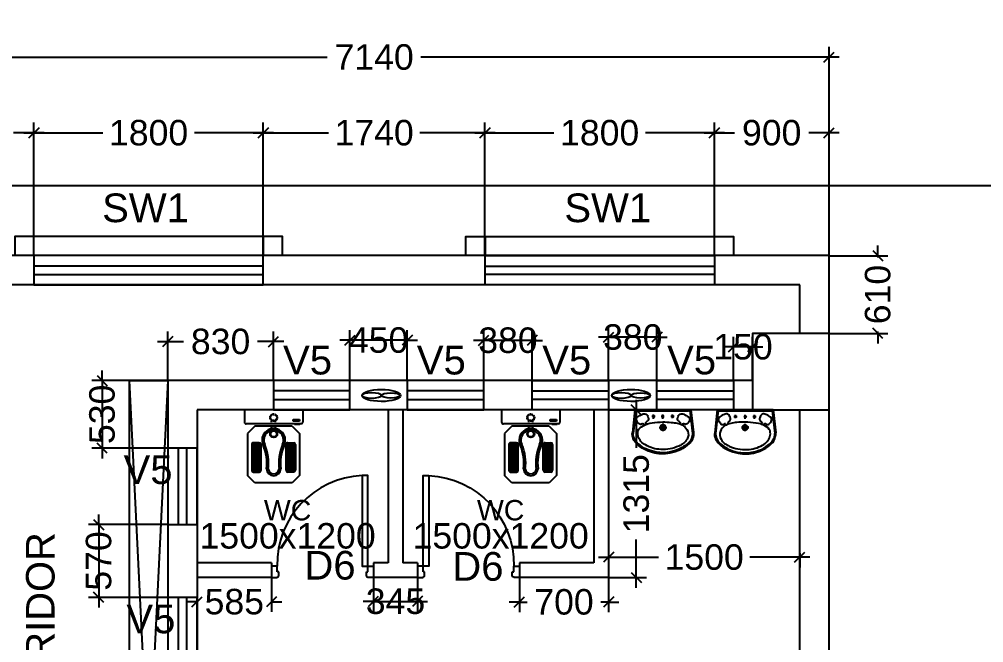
# Model space of a CAD drawing. Extents: x 7620542 to 7843793, y -6476226 to -6093835.
# Drawn here: x 7642184 to 7649753, y -6421470 to -6416580 of the extents above; entities that cross this region are included whole.
import ezdxf
from ezdxf.enums import TextEntityAlignment as Align

# ---------------------------------------------------------------- set-up
doc = ezdxf.new("R2010")
doc.units = 0
doc.header["$LTSCALE"] = 600
doc.header["$MEASUREMENT"] = 0
doc.header["$PDMODE"] = 35
doc.linetypes.add('HIDDEN', pattern=[0.375, 0.25, -0.125])
doc.layers.get('0').update_dxf_attribs({"linetype": 'CONTINUOUS'})
doc.layers.get('Defpoints').update_dxf_attribs({"linetype": 'CONTINUOUS'})
for name, color, linetype in [('DIM-TEXT', 8, 'CONTINUOUS'), ('DOOR', 32, 'CONTINUOUS'), ('Duct', 8, 'CONTINUOUS'), ('Ele Proje.', 7, 'CONTINUOUS'), ('Exaust', 8, 'CONTINUOUS'), ('Fixed Glass', 171, 'CONTINUOUS'), ('joinery', 7, 'CONTINUOUS'), ('LA-column', 3, 'CONTINUOUS'), ('Room Dim', 1, 'CONTINUOUS'), ('T Wall', 8, 'CONTINUOUS'), ('TEXT', 6, 'CONTINUOUS'), ('Toi-Euip', 8, 'CONTINUOUS'), ('toi-fix', 46, 'CONTINUOUS'), ('Walls', 7, 'CONTINUOUS'), ('WIN', 151, 'CONTINUOUS'), ('Working Dim', 5, 'CONTINUOUS')]:
    doc.layers.add(name, color=color, linetype=linetype)
doc.styles.add('ari', font='arial.ttf')
doc.styles.add('ARIAL', font='arial.ttf')
doc.styles.add('RT', font='romant.shx')
doc.dimstyles.new('int. dim', dxfattribs={"dimtxt": 450, "dimasz": 80, "dimexe": 80, "dimexo": 0, "dimgap": 70, "dimtad": 0, "dimdec": 0, "dimzin": 12, "dimdsep": 46, "dimtxsty": 'ari', "dimblk": 'OBLIQUE', "dimcen": 2, "dimdle": 80, "dimclrd": 256, "dimclre": 256, "dimclrt": 6, "dimadec": 0, "dimazin": 0, "dimtfac": 1, "dimtdec": 0, "dimtix": 1, "dimtmove": 2, "dimatfit": 3, "dimfxl": 1, "dimtolj": 1, "dimtzin": 0, "dimlwd": -1, "dimlwe": -1, "dimarcsym": 0})
doc.dimstyles.new('TEXT', dxfattribs={"dimscale": 0, "dimtxt": 600, "dimasz": 300, "dimexe": 300, "dimexo": 30, "dimgap": 50, "dimtad": 0, "dimdec": 0, "dimzin": 0, "dimdsep": 46, "dimtxsty": 'RT', "dimblk": 'OBLIQUE', "dimcen": 0.09, "dimdle": 300, "dimclrd": 256, "dimclre": 256, "dimclrt": 170, "dimadec": 0, "dimazin": 0, "dimtfac": 1, "dimtdec": 0, "dimtofl": 0, "dimtmove": 2, "dimatfit": 3, "dimfxl": 1, "dimfrac": 2, "dimtolj": 1, "dimtzin": 0, "dimlwd": -1, "dimlwe": -1, "dimarcsym": 0})

# ---------------------------------------------------------------- blocks, each defined once
blk = doc.blocks.new('A$C4D064DB7')
at = {"layer": 'Toi-Euip', "color": 8}
for p, q in [((-219.3, -1), (-239.3, 178)), ((-212.3, 5.4), (-232.3, 184.5)), ((0.9, 167), (0.9, 107.5)), ((212.2, 4.9), (232.3, 184.5)), ((219.2, -1), (239.3, 178)), ((-28.5, 137.9), (30, 137.9)), ((-204.6, 8.3), (200.4, 8.3)), ((-61.3, 51.7), (-86.8, 51.7)), ((-73.1, 68.7), (-73.1, 37.2)), ((11.1, 51.7), (-14.3, 51.7)), ((-0.6, 68.7), (-0.6, 37.2)), ((87.9, 51.7), (62.5, 51.7)), ((76.2, 63.6), (76.2, 37.2)), ((-219.3, -1), (219.2, -1))]:
    blk.add_line(p, q, dxfattribs=at)
for centre, radius in [((0.9, 137.9), 20.9), ((0.9, 137.9), 15), ((0.9, 137.9), 10.5), ((-73.1, 51.7), 6.23), ((-0.6, 51.7), 6.23), ((76.2, 51.7), 6.23)]:
    blk.add_circle(centre, radius, dxfattribs=at)
for centre, radius, start, end in [((-15, 63.3), 278.1, 103.68007, 133.11994), ((-52.1, 129.5), 194.1, 106.98939, 130.68541), ((-12.7, 69.4), 239.9, 90.51874, 121.0564), ((0.4, 42.8), 293.4, 66.19508, 111.84971), ((-3.7, 79.1), 265.8, 77.13905, 106.85156), ((4.5, 21.6), 288.4, 65.41071, 93.84539), ((11, 56.9), 284.8, 46.38455, 81.02297), ((17.4, 64.4), 266.9, 46.21733, 67.66735), ((-135.9, 190.3), 102.7, 132.34, 168.55208), ((-156.9, 191.3), 75.7, 146.79114, 185.14021), ((-115.7, 175.3), 119.3, 121.84149, 151.21457), ((-79.5, 166.9), 122.1, 117.7975, 160.69461), ((74.5, 158), 135.4, 31.86033, 68.31323), ((131.4, 192.6), 68.8, 336.77794, 32.40806), ((140.9, 188.9), 91.5, 357.2238, 48.08952), ((143.8, 190.8), 96.4, 352.39424, 48.61688), ((-159.3, 187.8), 80.7, 163.23918, 186.99591), ((-105.8, 184.4), 91.8, 165.58544, 192.65463), ((-124.3, 195.5), 77.6, 203.69295, 246.38132), ((98.1, 210.4), 106.4, 278.02022, 335.02213), ((-188.7, 72.6), 20.1, 152.49081, 243.19095), ((-154.2, 64.6), 55.1, 124.96691, 161.64959), ((-174.7, 96.4), 17.3, 50.46419, 129.5358), ((-157.9, 115.7), 8.33, 226.04031, 306.10739), ((-73.6, 263.8), 161.7, 239.59023, 265.97193), ((-156.5, 116.7), 8.45, 294.51045, 30.32874), ((-126.4, 102.5), 8.28, 83.15264, 217.30389), ((-110.1, 109.7), 26, 208.27151, 253.61398), ((-144.2, 69.4), 30.9, 343.96544, 29.92088), ((33.5, 869.5), 776.1, 261.22276, 267.52001), ((-3.1, 803.8), 709.6, 270.24313, 275.54823), ((44.3, 384), 287.3, 274.2321, 283.82674), ((146.2, 69.4), 30.9, 150.07912, 196.03456), ((112.1, 109.7), 26, 286.38602, 331.72849), ((129.6, 102.2), 7.16, 318.29837, 78.68026), ((157.9, 115.9), 7.49, 165.15228, 247.93068), ((159.9, 115.7), 8.33, 233.89261, 313.95969), ((176.7, 96.4), 17.3, 50.4642, 129.53581), ((156.2, 64.6), 55.1, 18.35041, 55.03309), ((190.7, 72.6), 20.1, 296.80905, 27.50919), ((-200, -15.1), 23.9, 101.14513, 143.7785), ((-120.2, 149.2), 122.2, 230.59825, 250.41359), ((-145.6, 63.1), 33, 241.91921, 291.35614), ((-161, 71.5), 47.7, 305.0585, 347.19296), ((163, 71.5), 47.7, 192.80704, 234.9415), ((147.6, 63.1), 33, 248.64386, 298.08079), ((122.2, 149.2), 122.2, 289.58641, 309.40175), ((199.8, -16.6), 24.9, 38.74871, 88.57964)]:
    blk.add_arc(centre, radius, start, end, dxfattribs=at)
blk = doc.blocks.new('A$C153C7E87')
at = {"layer": 'Exaust', "color": 10, "extrusion": (0, 0, -1)}
for centre, major_axis, ratio in [((0, 0), (150.2, 0.1), 0.312125), ((-75.1, 0), (75.1, 0), 0.271389)]:
    blk.add_ellipse(centre, major_axis=major_axis, ratio=ratio, start_param=3.141593, end_param=9.424778, dxfattribs=at)
at = {"layer": 'Exaust', "color": 10}
blk.add_ellipse((75.1, 0), major_axis=(75.1, 0), ratio=0.271389, dxfattribs=at)
blk = doc.blocks.new('Z$W@#1841')
at = {"layer": 'DOOR'}
for p, q in [((-267.6, -167.4), (-317.3, -167.4)), ((-317.3, -167.4), (-317.3, -267.4)), ((-267.6, -217.9), (-267.6, -167.4)), ((533, -217.9), (533, -167.4)), ((533, -167.4), (582.7, -167.4)), ((582.7, -167.4), (582.7, -267.4)), ((-254.1, -217.9), (-267.6, -217.9)), ((-254.1, -253.9), (-256.3, -253.9)), ((-254.1, -253.9), (-254.1, -217.9)), ((519.5, -253.9), (519.5, -217.9)), ((519.5, -217.9), (533, -217.9)), ((519.5, -253.9), (521.7, -253.9)), ((-317.3, -267.4), (-267.6, -267.4)), ((-267.6, -267.4), (-267.6, -265.2)), ((533, -267.4), (533, -265.2)), ((582.7, -267.4), (533, -267.4))]:
    blk.add_line(p, q, dxfattribs=at)
blk.add_lwpolyline([(482.5, 633.2), (482.5, -167.4), (533, -167.4), (533, 633.2)], close=True, dxfattribs=at)
at = {"layer": 'DOOR', "color": 145}
blk.add_arc((518.4, -152.1), 786.1, 92.61772, 181.11293, dxfattribs=at)
at = {"layer": 'DOOR'}
for centre, start, end in [((-267.6, -253.9), 270, 0), ((533, -253.9), 180, 270)]:
    blk.add_arc(centre, 11.2, start, end, dxfattribs=at)
blk = doc.blocks.new('A$C37B60793')
at = {"layer": 'toi-fix', "color": 8}
for p, q in [((0, 303), (127, 303)), ((0, -306), (0, 303)), ((146, -287), (146, 284)), ((171, 195), (247, 271)), ((247, 271), (686, 271)), ((343, 148), (343, 208)), ((358, 219), (358, 139)), ((370, 219), (358, 219)), ((362, 227), (630, 227)), ((370, 139), (370, 219)), ((383, 219), (383, 139)), ((394, 219), (383, 219)), ((394, 139), (394, 219)), ((407, 219), (407, 139)), ((418, 219), (407, 219)), ((418, 139), (418, 219)), ((431, 219), (431, 139)), ((442, 219), (431, 219)), ((442, 139), (442, 219)), ((455, 219), (455, 139)), ((466, 219), (455, 219)), ((466, 139), (466, 219)), ((479, 219), (479, 139)), ((490, 219), (479, 219)), ((490, 139), (490, 219)), ((504, 219), (504, 139)), ((515, 219), (504, 219)), ((515, 139), (515, 219)), ((528, 219), (528, 139)), ((539, 219), (528, 219)), ((539, 139), (539, 219)), ((552, 219), (552, 139)), ((563, 219), (552, 219)), ((563, 139), (563, 219)), ((576, 219), (576, 139)), ((587, 219), (576, 219)), ((587, 139), (587, 219)), ((600, 219), (600, 139)), ((611, 219), (600, 219)), ((611, 139), (611, 219)), ((625, 219), (625, 139)), ((636, 219), (625, 219)), ((636, 139), (636, 219)), ((650, 208), (650, 148)), ((762, 195), (686, 271)), ((171, -195), (171, 195)), ((358, 139), (370, 139)), ((630, 129), (362, 129)), ((383, 139), (394, 139)), ((407, 139), (418, 139)), ((431, 139), (442, 139)), ((455, 139), (466, 139)), ((479, 139), (490, 139)), ((504, 139), (515, 139)), ((528, 139), (539, 139)), ((552, 139), (563, 139)), ((576, 139), (587, 139)), ((600, 139), (611, 139)), ((625, 139), (636, 139)), ((762, -195), (762, 195)), ((171, -195), (247, -272)), ((343, -151), (343, -211)), ((358, -222), (358, -143)), ((358, -143), (370, -143)), ((630, -132), (362, -132)), ((370, -143), (370, -222)), ((383, -222), (383, -143)), ((383, -143), (394, -143)), ((394, -143), (394, -222)), ((407, -222), (407, -143)), ((407, -143), (418, -143)), ((418, -143), (418, -222)), ((431, -222), (431, -143)), ((431, -143), (442, -143)), ((442, -143), (442, -222)), ((455, -222), (455, -143)), ((455, -143), (466, -143)), ((466, -143), (466, -222)), ((479, -222), (479, -143)), ((479, -143), (490, -143)), ((490, -143), (490, -222)), ((504, -222), (504, -143)), ((504, -143), (515, -143)), ((515, -143), (515, -222)), ((528, -222), (528, -143)), ((528, -143), (539, -143)), ((539, -143), (539, -222)), ((552, -222), (552, -143)), ((552, -143), (563, -143)), ((563, -143), (563, -222)), ((576, -222), (576, -143)), ((576, -143), (587, -143)), ((587, -143), (587, -222)), ((600, -222), (600, -143)), ((600, -143), (611, -143)), ((611, -143), (611, -222)), ((625, -222), (625, -143)), ((625, -143), (636, -143)), ((636, -143), (636, -222)), ((650, -211), (650, -151)), ((686, -272), (762, -195)), ((118, -205), (100, -205)), ((100, -205), (100, -271)), ((100, -271), (118, -271)), ((118, -271), (118, -205)), ((154, -221), (148, -221)), ((148, -221), (148, -277)), ((148, -277), (154, -277)), ((154, -277), (154, -221)), ((247, -272), (686, -272)), ((370, -222), (358, -222)), ((362, -230), (630, -230)), ((394, -222), (383, -222)), ((418, -222), (407, -222)), ((442, -222), (431, -222)), ((466, -222), (455, -222)), ((490, -222), (479, -222)), ((515, -222), (504, -222)), ((539, -222), (528, -222)), ((563, -222), (552, -222)), ((587, -222), (576, -222)), ((611, -222), (600, -222)), ((636, -222), (625, -222)), ((0, -306), (127, -306))]:
    blk.add_line(p, q, dxfattribs=at)
at = {"layer": 'toi-fix', "color": 8, "linetype": 'HIDDEN', "ltscale": 0.1}
for p, q in [((219, 19), (112, 19)), ((219, -22), (112, -22))]:
    blk.add_line(p, q, dxfattribs=at)
at = {"layer": 'toi-fix', "color": 8, "extrusion": (0, 0, -1)}
for centre, major_axis, start_param, end_param in [((127, 284), (-13.5, -13.5), 2.356194, 3.926991), ((362, 208), (13.5, -13.5), 2.356194, 3.926991), ((630, 208), (-13.5, -13.5), 2.356194, 3.926991), ((316, -2), (0, -122), -0.449608, 3.591264), ((316, -2), (0, -103), -0.449671, 3.591202), ((362, 148), (-13.5, -13.5), -0.785398, 0.785398), ((554, 536), (-12, -466), -0.160496, 0.3824), ((630, 148), (-13.5, -13.5), 3.926991, 5.497787), ((251, -2), (-26.9, -26.9), 0.785398, 7.068583), ((251, -2), (-22.5, -22.5), 0.785398, 7.068583), ((554, 536), (-29, -484), -0.19615, 0.346746), ((611, -2), (40.6, -40.6), 4.005105, 6.990469), ((611, -2), (-54, -54), 2.434309, 5.419673), ((554, -540), (29, -484), 2.794864, 3.33776), ((554, -540), (12, -466), 2.7592, 3.302095), ((362, -151), (13.5, -13.5), 2.356194, 3.926991), ((630, -151), (13.5, -13.5), 3.926991, 5.497787), ((127, -287), (13.5, -13.5), 5.497787, 7.068583), ((362, -211), (-13.5, -13.5), -0.785398, 0.785398), ((630, -211), (13.5, -13.5), 5.497787, 7.068583)]:
    blk.add_ellipse(centre, major_axis=major_axis, ratio=1, start_param=start_param, end_param=end_param, dxfattribs=at)
at = {"layer": 'toi-fix', "color": 8, "linetype": 'HIDDEN', "ltscale": 0.1, "extrusion": (0, 0, -1)}
for major_axis, start_param, end_param in [((26.9, -26.9), 2.356194490188911, 8.639379797368496), ((22.5, -22.5), 2.356194490188169, 8.639379797367756)]:
    blk.add_ellipse((80, -2), major_axis=major_axis, ratio=1, start_param=start_param, end_param=end_param, dxfattribs=at)
blk = doc.blocks.new('_Oblique')
at = {"color": 0, "linetype": 'ByBlock', "lineweight": -2}
blk.add_line((-0.5, -0.5), (0.5, 0.5), dxfattribs=at)
blk = doc.blocks.new('*D479')
at = {"layer": 'Defpoints', "color": 0, "linetype": 'Continuous', "transparency": 16777216}
for p in [(7682389.1, -6417883), (7641848.9, -6419043.7, -0.3), (7682389.1, -6419043.7, -0.3)]:
    blk.add_point(p, dxfattribs=at)
at = {"layer": 'DIM-TEXT', "transparency": 16777216}
for p, q in [((7641848.9, -6419043.7), (7641848.9, -6417583)), ((7682389.1, -6419043.7), (7682389.1, -6417583)), ((7641548.9, -6417883), (7653290, -6417883)), ((7682689.1, -6417883), (7670948, -6417883))]:
    blk.add_line(p, q, dxfattribs=at)
at = {"layer": 'DIM-TEXT', "linetype": 'Continuous', "transparency": 16777216, "xscale": 300, "yscale": 300, "zscale": 300, "rotation": 180}
blk.add_blockref('_Oblique', (7641848.9, -6417883), dxfattribs=at)
at = {"layer": 'DIM-TEXT', "linetype": 'Continuous', "transparency": 16777216, "xscale": 300, "yscale": 300, "zscale": 300}
blk.add_blockref('_Oblique', (7682389.1, -6417883), dxfattribs=at)
at = {"layer": 'DIM-TEXT', "color": 170, "linetype": 'Continuous', "transparency": 16777216, "insert": (7662119, -6417883), "char_height": 750, "attachment_point": 5, "style": 'ari'}
blk.add_mtext('\\A1;{\\H1.067x;ADMINISTRATION DEPARTMENT}', dxfattribs=at)
blk = doc.blocks.new('*D842')
at = {"layer": 'Defpoints', "color": 0, "linetype": 'Continuous', "transparency": 16777216}
for p in [(7682459.2, -6413784.8, 1), (7641549.1, -6414394.7, -3.1), (7641549.1, -6415531.4)]:
    blk.add_point(p, dxfattribs=at)
at = {"layer": 'DIM-TEXT', "transparency": 16777216}
for p, q in [((7682459.2, -6413784.8), (7682459.2, -6415831.4)), ((7641549.1, -6414394.7), (7641549.1, -6415831.4)), ((7641249.1, -6415531.4), (7650977.2, -6415531.4)), ((7682759.2, -6415531.4), (7673031.1, -6415531.4))]:
    blk.add_line(p, q, dxfattribs=at)
at = {"layer": 'DIM-TEXT', "linetype": 'Continuous', "transparency": 16777216, "xscale": 300, "yscale": 300, "zscale": 300, "rotation": 180}
blk.add_blockref('_Oblique', (7641549.1, -6415531.4), dxfattribs=at)
at = {"layer": 'DIM-TEXT', "linetype": 'Continuous', "transparency": 16777216, "xscale": 300, "yscale": 300, "zscale": 300}
blk.add_blockref('_Oblique', (7682459.2, -6415531.4), dxfattribs=at)
at = {"layer": 'DIM-TEXT', "color": 170, "linetype": 'Continuous', "transparency": 16777216, "insert": (7662004.2, -6415531.4), "char_height": 750, "attachment_point": 5, "style": 'ari'}
blk.add_mtext('\\A1;{\\H1.067X;GENERAL MEDICINE (FEMALE - 30 Beds )}', dxfattribs=at)
blk = doc.blocks.new('*D1008')
at = {"layer": 'Defpoints', "color": 0, "transparency": 16777216}
for p in [(7643579, -6420958.8), (7644164, -6420958.8), (7644164, -6421149)]:
    blk.add_point(p, dxfattribs=at)
at = {"layer": 'Working Dim', "transparency": 16777216}
for p, q in [((7643579, -6420958.8), (7643579, -6421229)), ((7644164, -6420958.8), (7644164, -6421229)), ((7643579, -6421149), (7643499, -6421149)), ((7643579, -6421149), (7643579.8, -6421149)), ((7644164, -6421149), (7644163.2, -6421149)), ((7644164, -6421149), (7644244, -6421149))]:
    blk.add_line(p, q, dxfattribs=at)
at = {"layer": 'Working Dim', "transparency": 16777216, "xscale": 80, "yscale": 80, "zscale": 80}
blk.add_blockref('_Oblique', (7643579, -6421149), dxfattribs=at)
at = {"layer": 'Working Dim', "transparency": 16777216, "xscale": 80, "yscale": 80, "zscale": 80, "rotation": 180}
blk.add_blockref('_Oblique', (7644164, -6421149), dxfattribs=at)
at = {"layer": 'Working Dim', "color": 6, "transparency": 16777216, "insert": (7643871.5, -6421149), "char_height": 200, "attachment_point": 5, "style": 'ari'}
blk.add_mtext('\\A1;585', dxfattribs=at)
blk = doc.blocks.new('*D1009')
at = {"layer": 'Defpoints', "color": 0, "transparency": 16777216}
for p in [(7644964, -6420958.8), (7645309, -6420958.8), (7645309, -6421146)]:
    blk.add_point(p, dxfattribs=at)
at = {"layer": 'Working Dim', "transparency": 16777216}
for p, q in [((7644964, -6420958.8), (7644964, -6421226)), ((7645309, -6420958.8), (7645309, -6421226)), ((7644964, -6421146), (7644884, -6421146)), ((7644964, -6421146), (7645309, -6421146)), ((7645309, -6421146), (7645389, -6421146))]:
    blk.add_line(p, q, dxfattribs=at)
at = {"layer": 'Working Dim', "transparency": 16777216, "xscale": 80, "yscale": 80, "zscale": 80}
blk.add_blockref('_Oblique', (7644964, -6421146), dxfattribs=at)
at = {"layer": 'Working Dim', "transparency": 16777216, "xscale": 80, "yscale": 80, "zscale": 80, "rotation": 180}
blk.add_blockref('_Oblique', (7645309, -6421146), dxfattribs=at)
at = {"layer": 'Working Dim', "color": 6, "transparency": 16777216, "insert": (7645136.5, -6421146), "char_height": 200, "attachment_point": 5, "style": 'ari'}
blk.add_mtext('\\A1;345', dxfattribs=at)
blk = doc.blocks.new('*D1010')
at = {"layer": 'Defpoints', "color": 0, "transparency": 16777216}
for p in [(7646109, -6420958.8), (7646809, -6420958.8), (7646809, -6421150.7)]:
    blk.add_point(p, dxfattribs=at)
at = {"layer": 'Working Dim', "transparency": 16777216}
for p, q in [((7646109, -6420958.8), (7646109, -6421230.7)), ((7646809, -6420958.8), (7646809, -6421230.7)), ((7646109, -6421150.7), (7646029, -6421150.7)), ((7646109, -6421150.7), (7646169.2, -6421150.7)), ((7646809, -6421150.7), (7646748.8, -6421150.7)), ((7646809, -6421150.7), (7646889, -6421150.7))]:
    blk.add_line(p, q, dxfattribs=at)
at = {"layer": 'Working Dim', "transparency": 16777216, "xscale": 80, "yscale": 80, "zscale": 80}
blk.add_blockref('_Oblique', (7646109, -6421150.7), dxfattribs=at)
at = {"layer": 'Working Dim', "transparency": 16777216, "xscale": 80, "yscale": 80, "zscale": 80, "rotation": 180}
blk.add_blockref('_Oblique', (7646809, -6421150.7), dxfattribs=at)
at = {"layer": 'Working Dim', "color": 6, "transparency": 16777216, "insert": (7646459, -6421150.7), "char_height": 200, "attachment_point": 5, "style": 'ari'}
blk.add_mtext('\\A1;700', dxfattribs=at)
blk = doc.blocks.new('*D1011')
at = {"layer": 'Defpoints', "color": 0, "transparency": 16777216}
for p in [(7646809.1, -6419643.8), (7647026.4, -6419643.8), (7646809, -6420958.8)]:
    blk.add_point(p, dxfattribs=at)
at = {"layer": 'Working Dim', "transparency": 16777216}
for p, q in [((7647026.4, -6419563.8), (7647026.4, -6419941.3)), ((7646809.1, -6419643.8), (7647106.4, -6419643.8)), ((7647026.4, -6421038.8), (7647026.4, -6420661.2)), ((7646809, -6420958.8), (7647106.4, -6420958.8))]:
    blk.add_line(p, q, dxfattribs=at)
at = {"layer": 'Working Dim', "transparency": 16777216, "xscale": 80, "yscale": 80, "zscale": 80}
for p, rotation in [((7647026.4, -6419643.8), 90), ((7647026.4, -6420958.8), 270)]:
    blk.add_blockref('_Oblique', p, dxfattribs=dict(at, rotation=rotation))
at = {"layer": 'Working Dim', "color": 6, "transparency": 16777216, "insert": (7647026.4, -6420301.3), "char_height": 200, "attachment_point": 5, "rotation": 90, "style": 'ari'}
blk.add_mtext('\\A1;1315', dxfattribs=at)
blk = doc.blocks.new('*D1012')
at = {"layer": 'Defpoints', "color": 0, "transparency": 16777216}
for p in [(7647789, -6419149.4), (7647789, -6419412.9), (7647939.1, -6419413.8)]:
    blk.add_point(p, dxfattribs=at)
at = {"layer": 'Working Dim', "transparency": 16777216}
for p, q in [((7647789, -6419412.9), (7647789, -6419069.4)), ((7647939.1, -6419413.8), (7647939.1, -6419069.4)), ((7647789, -6419149.4), (7647709, -6419149.4)), ((7647939.1, -6419149.4), (7647789, -6419149.4)), ((7647939.1, -6419149.4), (7648019.1, -6419149.4))]:
    blk.add_line(p, q, dxfattribs=at)
at = {"layer": 'Working Dim', "transparency": 16777216, "xscale": 80, "yscale": 80, "zscale": 80}
blk.add_blockref('_Oblique', (7647789, -6419149.4), dxfattribs=at)
at = {"layer": 'Working Dim', "transparency": 16777216, "xscale": 80, "yscale": 80, "zscale": 80, "rotation": 180}
blk.add_blockref('_Oblique', (7647939.1, -6419149.4), dxfattribs=at)
at = {"layer": 'Working Dim', "color": 6, "transparency": 16777216, "insert": (7647864, -6419149.4), "char_height": 200, "attachment_point": 5, "style": 'ari'}
blk.add_mtext('\\A1;150', dxfattribs=at)
blk = doc.blocks.new('*D1013')
at = {"layer": 'Defpoints', "color": 0, "transparency": 16777216}
for p in [(7646809.1, -6419073.1), (7646809.1, -6419412.9), (7647189, -6419412.9)]:
    blk.add_point(p, dxfattribs=at)
at = {"layer": 'Working Dim', "transparency": 16777216}
for p, q in [((7646809.1, -6419412.9), (7646809.1, -6418993.1)), ((7647189, -6419412.9), (7647189, -6418993.1)), ((7646809.1, -6419073.1), (7646729.1, -6419073.1)), ((7647189, -6419073.1), (7646809.1, -6419073.1)), ((7647189, -6419073.1), (7647269, -6419073.1))]:
    blk.add_line(p, q, dxfattribs=at)
at = {"layer": 'Working Dim', "transparency": 16777216, "xscale": 80, "yscale": 80, "zscale": 80}
blk.add_blockref('_Oblique', (7646809.1, -6419073.1), dxfattribs=at)
at = {"layer": 'Working Dim', "transparency": 16777216, "xscale": 80, "yscale": 80, "zscale": 80, "rotation": 180}
blk.add_blockref('_Oblique', (7647189, -6419073.1), dxfattribs=at)
at = {"layer": 'Working Dim', "color": 6, "transparency": 16777216, "insert": (7646999, -6419073.1), "char_height": 200, "attachment_point": 5, "style": 'ari'}
blk.add_mtext('\\A1;380', dxfattribs=at)
blk = doc.blocks.new('*D1014')
at = {"layer": 'Defpoints', "color": 0, "transparency": 16777216}
for p in [(7645829, -6419098.3), (7645829, -6419413.8), (7646209.1, -6419413.8)]:
    blk.add_point(p, dxfattribs=at)
at = {"layer": 'Working Dim', "transparency": 16777216}
for p, q in [((7645829, -6419413.8), (7645829, -6419018.3)), ((7646209.1, -6419413.8), (7646209.1, -6419018.3)), ((7645829, -6419098.3), (7645749, -6419098.3)), ((7646209.1, -6419098.3), (7645829, -6419098.3)), ((7646209.1, -6419098.3), (7646289.1, -6419098.3))]:
    blk.add_line(p, q, dxfattribs=at)
at = {"layer": 'Working Dim', "transparency": 16777216, "xscale": 80, "yscale": 80, "zscale": 80}
blk.add_blockref('_Oblique', (7645829, -6419098.3), dxfattribs=at)
at = {"layer": 'Working Dim', "transparency": 16777216, "xscale": 80, "yscale": 80, "zscale": 80, "rotation": 180}
blk.add_blockref('_Oblique', (7646209.1, -6419098.3), dxfattribs=at)
at = {"layer": 'Working Dim', "color": 6, "transparency": 16777216, "insert": (7646019.1, -6419098.3), "char_height": 200, "attachment_point": 5, "style": 'ari'}
blk.add_mtext('\\A1;380', dxfattribs=at)
blk = doc.blocks.new('*D1015')
at = {"layer": 'Defpoints', "color": 0, "transparency": 16777216}
for p in [(7644779, -6419097), (7644779, -6419413.8), (7645229, -6419413.8)]:
    blk.add_point(p, dxfattribs=at)
at = {"layer": 'Working Dim', "transparency": 16777216}
for p, q in [((7644779, -6419413.8), (7644779, -6419017)), ((7645229, -6419413.8), (7645229, -6419017)), ((7644779, -6419097), (7644699, -6419097)), ((7645229, -6419097), (7644779, -6419097)), ((7645229, -6419097), (7645309, -6419097))]:
    blk.add_line(p, q, dxfattribs=at)
at = {"layer": 'Working Dim', "transparency": 16777216, "xscale": 80, "yscale": 80, "zscale": 80}
blk.add_blockref('_Oblique', (7644779, -6419097), dxfattribs=at)
at = {"layer": 'Working Dim', "transparency": 16777216, "xscale": 80, "yscale": 80, "zscale": 80, "rotation": 180}
blk.add_blockref('_Oblique', (7645229, -6419097), dxfattribs=at)
at = {"layer": 'Working Dim', "color": 6, "transparency": 16777216, "insert": (7645004, -6419097), "char_height": 200, "attachment_point": 5, "style": 'ari'}
blk.add_mtext('\\A1;450', dxfattribs=at)
blk = doc.blocks.new('*D1016')
at = {"layer": 'Defpoints', "color": 0, "transparency": 16777216}
for p in [(7643349, -6419108), (7643349, -6419413.8, 3.2), (7644179, -6419413.8)]:
    blk.add_point(p, dxfattribs=at)
at = {"layer": 'Working Dim', "transparency": 16777216}
for p, q in [((7643349, -6419413.8), (7643349, -6419028)), ((7644179, -6419413.8), (7644179, -6419028)), ((7643269, -6419108), (7643473.3, -6419108)), ((7644259, -6419108), (7644054.7, -6419108))]:
    blk.add_line(p, q, dxfattribs=at)
at = {"layer": 'Working Dim', "transparency": 16777216, "xscale": 80, "yscale": 80, "zscale": 80, "rotation": 180}
blk.add_blockref('_Oblique', (7643349, -6419108), dxfattribs=at)
at = {"layer": 'Working Dim', "transparency": 16777216, "xscale": 80, "yscale": 80, "zscale": 80}
blk.add_blockref('_Oblique', (7644179, -6419108), dxfattribs=at)
at = {"layer": 'Working Dim', "color": 6, "transparency": 16777216, "insert": (7643764, -6419108), "char_height": 200, "attachment_point": 5, "style": 'ari'}
blk.add_mtext('\\A1;830', dxfattribs=at)
blk = doc.blocks.new('*D1017')
at = {"layer": 'Defpoints', "color": 0, "transparency": 16777216}
for p in [(7648539.1, -6418433.8), (7648921.7, -6418433.8), (7648539.1, -6419043.8)]:
    blk.add_point(p, dxfattribs=at)
at = {"layer": 'Working Dim', "transparency": 16777216}
for p, q in [((7648921.7, -6418433.8), (7648921.7, -6418353.8)), ((7648539.1, -6418433.8), (7649001.7, -6418433.8)), ((7648921.7, -6418433.8), (7648921.7, -6418447.6)), ((7648539.1, -6419043.8), (7649001.7, -6419043.8)), ((7648921.7, -6419043.8), (7648921.7, -6419029.9)), ((7648921.7, -6419043.8), (7648921.7, -6419123.8))]:
    blk.add_line(p, q, dxfattribs=at)
at = {"layer": 'Working Dim', "transparency": 16777216, "xscale": 80, "yscale": 80, "zscale": 80}
for p, rotation in [((7648921.7, -6418433.8), 270), ((7648921.7, -6419043.8), 90)]:
    blk.add_blockref('_Oblique', p, dxfattribs=dict(at, rotation=rotation))
at = {"layer": 'Working Dim', "color": 6, "transparency": 16777216, "insert": (7648921.7, -6418738.8), "char_height": 200, "attachment_point": 5, "rotation": 90, "style": 'ari'}
blk.add_mtext('\\A1;610', dxfattribs=at)
blk = doc.blocks.new('*D1018')
at = {"layer": 'Defpoints', "color": 0, "transparency": 16777216}
for p in [(7642299, -6417470.2), (7641399, -6418433.8), (7642299, -6418433.8)]:
    blk.add_point(p, dxfattribs=at)
at = {"layer": 'Working Dim', "transparency": 16777216}
for p, q in [((7641399, -6418433.8), (7641399, -6417390.2)), ((7642299, -6418433.8), (7642299, -6417390.2)), ((7641319, -6417470.2), (7641558.4, -6417470.2)), ((7642379, -6417470.2), (7642139.6, -6417470.2))]:
    blk.add_line(p, q, dxfattribs=at)
at = {"layer": 'Working Dim', "transparency": 16777216, "xscale": 80, "yscale": 80, "zscale": 80, "rotation": 180}
blk.add_blockref('_Oblique', (7641399, -6417470.2), dxfattribs=at)
at = {"layer": 'Working Dim', "transparency": 16777216, "xscale": 80, "yscale": 80, "zscale": 80}
blk.add_blockref('_Oblique', (7642299, -6417470.2), dxfattribs=at)
at = {"layer": 'Working Dim', "color": 6, "transparency": 16777216, "insert": (7641849, -6417470.2), "char_height": 200, "attachment_point": 5, "style": 'ari'}
blk.add_mtext('\\A1;900', dxfattribs=at)
blk = doc.blocks.new('*D1019')
at = {"layer": 'Defpoints', "color": 0, "transparency": 16777216}
for p in [(7644099, -6417470.2), (7642299, -6418433.8), (7644099, -6418433.8)]:
    blk.add_point(p, dxfattribs=at)
at = {"layer": 'Working Dim', "transparency": 16777216}
for p, q in [((7642299, -6418433.8), (7642299, -6417390.2)), ((7644099, -6418433.8), (7644099, -6417390.2)), ((7642219, -6417470.2), (7642840.1, -6417470.2)), ((7644179, -6417470.2), (7643557.9, -6417470.2))]:
    blk.add_line(p, q, dxfattribs=at)
at = {"layer": 'Working Dim', "transparency": 16777216, "xscale": 80, "yscale": 80, "zscale": 80, "rotation": 180}
blk.add_blockref('_Oblique', (7642299, -6417470.2), dxfattribs=at)
at = {"layer": 'Working Dim', "transparency": 16777216, "xscale": 80, "yscale": 80, "zscale": 80}
blk.add_blockref('_Oblique', (7644099, -6417470.2), dxfattribs=at)
at = {"layer": 'Working Dim', "color": 6, "transparency": 16777216, "insert": (7643199, -6417470.2), "char_height": 200, "attachment_point": 5, "style": 'ari'}
blk.add_mtext('\\A1;1800', dxfattribs=at)
blk = doc.blocks.new('*D1020')
at = {"layer": 'Defpoints', "color": 0, "transparency": 16777216}
for p in [(7645839.1, -6417470.2), (7644099, -6418433.8), (7645839.1, -6418433.8)]:
    blk.add_point(p, dxfattribs=at)
at = {"layer": 'Working Dim', "transparency": 16777216}
for p, q in [((7644099, -6418433.8), (7644099, -6417390.2)), ((7645839.1, -6418433.8), (7645839.1, -6417390.2)), ((7644019, -6417470.2), (7644610.2, -6417470.2)), ((7645919.1, -6417470.2), (7645328, -6417470.2))]:
    blk.add_line(p, q, dxfattribs=at)
at = {"layer": 'Working Dim', "transparency": 16777216, "xscale": 80, "yscale": 80, "zscale": 80, "rotation": 180}
blk.add_blockref('_Oblique', (7644099, -6417470.2), dxfattribs=at)
at = {"layer": 'Working Dim', "transparency": 16777216, "xscale": 80, "yscale": 80, "zscale": 80}
blk.add_blockref('_Oblique', (7645839.1, -6417470.2), dxfattribs=at)
at = {"layer": 'Working Dim', "color": 6, "transparency": 16777216, "insert": (7644969.1, -6417470.2), "char_height": 200, "attachment_point": 5, "style": 'ari'}
blk.add_mtext('\\A1;1740', dxfattribs=at)
blk = doc.blocks.new('*D1021')
at = {"layer": 'Defpoints', "color": 0, "transparency": 16777216}
for p in [(7647639.1, -6417470.2), (7645839.1, -6418433.8), (7647639.1, -6418433.8)]:
    blk.add_point(p, dxfattribs=at)
at = {"layer": 'Working Dim', "transparency": 16777216}
for p, q in [((7645839.1, -6418433.8), (7645839.1, -6417390.2)), ((7647639.1, -6418433.8), (7647639.1, -6417390.2)), ((7645759.1, -6417470.2), (7646380.3, -6417470.2)), ((7647719.1, -6417470.2), (7647098, -6417470.2))]:
    blk.add_line(p, q, dxfattribs=at)
at = {"layer": 'Working Dim', "transparency": 16777216, "xscale": 80, "yscale": 80, "zscale": 80, "rotation": 180}
blk.add_blockref('_Oblique', (7645839.1, -6417470.2), dxfattribs=at)
at = {"layer": 'Working Dim', "transparency": 16777216, "xscale": 80, "yscale": 80, "zscale": 80}
blk.add_blockref('_Oblique', (7647639.1, -6417470.2), dxfattribs=at)
at = {"layer": 'Working Dim', "color": 6, "transparency": 16777216, "insert": (7646739.1, -6417470.2), "char_height": 200, "attachment_point": 5, "style": 'ari'}
blk.add_mtext('\\A1;1800', dxfattribs=at)
blk = doc.blocks.new('*D1022')
at = {"layer": 'Defpoints', "color": 0, "transparency": 16777216}
for p in [(7648539.1, -6417470.2), (7647639.1, -6418433.8), (7648539.1, -6418433.8)]:
    blk.add_point(p, dxfattribs=at)
at = {"layer": 'Working Dim', "transparency": 16777216}
for p, q in [((7647639.1, -6418433.8), (7647639.1, -6417390.2)), ((7648539.1, -6418433.8), (7648539.1, -6417390.2)), ((7647559.1, -6417470.2), (7647798.5, -6417470.2)), ((7648619.1, -6417470.2), (7648379.7, -6417470.2))]:
    blk.add_line(p, q, dxfattribs=at)
at = {"layer": 'Working Dim', "transparency": 16777216, "xscale": 80, "yscale": 80, "zscale": 80, "rotation": 180}
blk.add_blockref('_Oblique', (7647639.1, -6417470.2), dxfattribs=at)
at = {"layer": 'Working Dim', "transparency": 16777216, "xscale": 80, "yscale": 80, "zscale": 80}
blk.add_blockref('_Oblique', (7648539.1, -6417470.2), dxfattribs=at)
at = {"layer": 'Working Dim', "color": 6, "transparency": 16777216, "insert": (7648089.1, -6417470.2), "char_height": 200, "attachment_point": 5, "style": 'ari'}
blk.add_mtext('\\A1;900', dxfattribs=at)
blk = doc.blocks.new('*D1023')
at = {"layer": 'Defpoints', "color": 0, "transparency": 16777216}
for p in [(7641399, -6416876.5), (7641399, -6418433.8), (7648539.1, -6418433.8)]:
    blk.add_point(p, dxfattribs=at)
at = {"layer": 'Working Dim', "transparency": 16777216}
for p, q in [((7641399, -6418433.8), (7641399, -6416796.5)), ((7648539.1, -6418433.8), (7648539.1, -6416796.5)), ((7641319, -6416876.5), (7644601.6, -6416876.5)), ((7648619.1, -6416876.5), (7645336.5, -6416876.5))]:
    blk.add_line(p, q, dxfattribs=at)
at = {"layer": 'Working Dim', "transparency": 16777216, "xscale": 80, "yscale": 80, "zscale": 80, "rotation": 180}
blk.add_blockref('_Oblique', (7641399, -6416876.5), dxfattribs=at)
at = {"layer": 'Working Dim', "transparency": 16777216, "xscale": 80, "yscale": 80, "zscale": 80}
blk.add_blockref('_Oblique', (7648539.1, -6416876.5), dxfattribs=at)
at = {"layer": 'Working Dim', "color": 6, "transparency": 16777216, "insert": (7644969.1, -6416876.5), "char_height": 200, "attachment_point": 5, "style": 'ari'}
blk.add_mtext('\\A1;7140', dxfattribs=at)
blk = doc.blocks.new('*D1024')
at = {"layer": 'Defpoints', "color": 0, "transparency": 16777216}
for p in [(7643349, -6419413.8), (7642834, -6419943.8), (7643349, -6419943.8)]:
    blk.add_point(p, dxfattribs=at)
at = {"layer": 'Working Dim', "transparency": 16777216}
for p, q in [((7642834, -6419413.8), (7642834, -6419333.8)), ((7643349, -6419413.8), (7642754, -6419413.8)), ((7642834, -6419413.8), (7642834, -6419943.8)), ((7643349, -6419943.8), (7642754, -6419943.8)), ((7642834, -6419943.8), (7642834, -6420023.8))]:
    blk.add_line(p, q, dxfattribs=at)
at = {"layer": 'Working Dim', "transparency": 16777216, "xscale": 80, "yscale": 80, "zscale": 80}
for p, rotation in [((7642834, -6419413.8), 270), ((7642834, -6419943.8), 90)]:
    blk.add_blockref('_Oblique', p, dxfattribs=dict(at, rotation=rotation))
at = {"layer": 'Working Dim', "color": 6, "transparency": 16777216, "insert": (7642834, -6419678.8), "char_height": 200, "attachment_point": 5, "rotation": 90, "style": 'ari'}
blk.add_mtext('\\A1;530', dxfattribs=at)
blk = doc.blocks.new('*D1025')
at = {"layer": 'Defpoints', "color": 0, "transparency": 16777216}
for p in [(7643349, -6420543.8), (7642807.2, -6421114.2), (7643349.4, -6421114.2)]:
    blk.add_point(p, dxfattribs=at)
at = {"layer": 'Working Dim', "transparency": 16777216}
for p, q in [((7642807.2, -6420543.8), (7642807.2, -6420463.8)), ((7643349, -6420543.8), (7642727.2, -6420543.8)), ((7642807.2, -6420543.8), (7642807.2, -6421114.2)), ((7643349.4, -6421114.2), (7642727.2, -6421114.2)), ((7642807.2, -6421114.2), (7642807.2, -6421194.2))]:
    blk.add_line(p, q, dxfattribs=at)
at = {"layer": 'Working Dim', "transparency": 16777216, "xscale": 80, "yscale": 80, "zscale": 80}
for p, rotation in [((7642807.2, -6420543.8), 270), ((7642807.2, -6421114.2), 90)]:
    blk.add_blockref('_Oblique', p, dxfattribs=dict(at, rotation=rotation))
at = {"layer": 'Working Dim', "color": 6, "transparency": 16777216, "insert": (7642807.2, -6420829), "char_height": 200, "attachment_point": 5, "rotation": 90, "style": 'ari'}
blk.add_mtext('\\A1;570', dxfattribs=at)
blk = doc.blocks.new('*D1032')
at = {"layer": 'Defpoints', "color": 0, "transparency": 16777216}
for p in [(7646809, -6420768.5), (7648309.1, -6420768.5), (7648309.1, -6420799.5)]:
    blk.add_point(p, dxfattribs=at)
at = {"layer": 'Working Dim', "transparency": 16777216}
for p, q in [((7646729, -6420799.5), (7647200.2, -6420799.5)), ((7646809, -6420768.5), (7646809, -6420879.5)), ((7648389.1, -6420799.5), (7647918, -6420799.5)), ((7648309.1, -6420768.5), (7648309.1, -6420879.5))]:
    blk.add_line(p, q, dxfattribs=at)
at = {"layer": 'Working Dim', "transparency": 16777216, "xscale": 80, "yscale": 80, "zscale": 80, "rotation": 180}
blk.add_blockref('_Oblique', (7646809, -6420799.5), dxfattribs=at)
at = {"layer": 'Working Dim', "transparency": 16777216, "xscale": 80, "yscale": 80, "zscale": 80}
blk.add_blockref('_Oblique', (7648309.1, -6420799.5), dxfattribs=at)
at = {"layer": 'Working Dim', "color": 6, "transparency": 16777216, "insert": (7647559.1, -6420799.5), "char_height": 200, "attachment_point": 5, "style": 'ari'}
blk.add_mtext('\\A1;1500', dxfattribs=at)

msp = doc.modelspace()

# ---------------------------------------------------------------- linework, layer by layer
at = {"layer": 'Duct', "color": 8, "linetype": 'HIDDEN', "ltscale": 600}
for p, q in [((7643349.003, -6419413.761, -10.98), (7643049.003, -6425503.83, -11.664)), ((7643349.003, -6419413.761, -10.98), (7643049.003, -6425503.83, -11.664)), ((7643349.003, -6425503.83, -11.664), (7643049.003, -6419413.761, -10.98))]:
    msp.add_line(p, q, dxfattribs=at)
at = {"layer": 'Duct', "color": 7, "linetype": 'HIDDEN', "ltscale": 600, "elevation": -11.664}
msp.add_lwpolyline([(7643349.003, -6425503.83), (7643049.003, -6425503.83), (7643049.003, -6419413.761), (7643049.003, -6419413.761), (7643349.003, -6419413.761), (7643349.003, -6419413.761), (7643349.003, -6425503.832), (7643049.003, -6425503.83)], dxfattribs=at)
at = {"layer": 'Ele Proje.', "elevation": -14.83}
for points in [[(7642299.003, -6418433.762), (7642299.003, -6418283.762), (7642149.003, -6418283.762), (7642149.003, -6418433.762)], [(7644249.003, -6418433.762), (7644249.003, -6418283.762), (7644099.003, -6418283.762), (7644099.003, -6418433.762)], [(7645689.139, -6418433.762), (7645689.139, -6418283.762), (7645839.139, -6418283.762), (7645839.139, -6418433.762)], [(7647639.139, -6418433.762), (7647639.139, -6418283.762), (7647789.139, -6418283.762), (7647789.139, -6418433.762)]]:
    msp.add_lwpolyline(points, dxfattribs=at)
at = {"layer": 'Fixed Glass', "elevation": -14.83}
for points in [[(7644099.003, -6418433.761), (7642299.003, -6418433.762), (7642299.003, -6418663.761), (7644099.003, -6418663.762)], [(7645839.139, -6418433.761), (7647639.139, -6418433.762), (7647639.139, -6418663.761), (7645839.139, -6418663.762)], [(7644099.003, -6418515.103), (7642299.003, -6418515.103), (7642299.003, -6418582.421), (7644099.003, -6418582.421)], [(7645839.139, -6418515.103), (7647639.139, -6418515.103), (7647639.139, -6418582.421), (7645839.139, -6418582.421)]]:
    msp.add_lwpolyline(points, close=True, dxfattribs=at)
at = {"layer": 'LA-column', "color": 2, "elevation": -14.83, "flags": 128}
msp.add_lwpolyline([(7647939.003, -6419643.752), (7648539.003, -6419643.752), (7648539.003, -6419043.752), (7647939.003, -6419043.752)], close=True, dxfattribs=at)
at = {"layer": 'T Wall', "color": 6, "linetype": 'Continuous'}
for p, q in [((7645079.003, -6419643.761, -14.83), (7645079.003, -6420843.761, -14.83)), ((7645194.003, -6419643.761, -14.83), (7645194.003, -6420843.761, -14.83)), ((7646694.003, -6419643.761, -14.83), (7646694.003, -6420843.761, -14.83)), ((7646809.003, -6419643.761, -14.83), (7646809.003, -6420958.761, -14.83)), ((7644164.003, -6420843.761, -14.83), (7643579.003, -6420843.761, -14.83)), ((7644164.003, -6420843.761, -14.83), (7644164.003, -6420958.761, -14.83)), ((7645079.003, -6420843.761, -14.83), (7644964.003, -6420843.761, -14.83)), ((7644964.003, -6420843.761, -14.83), (7644964.003, -6420958.761, -14.83)), ((7645309.003, -6420843.761, -14.83), (7645194.003, -6420843.761, -14.83)), ((7645309.003, -6420843.761, -14.83), (7645309.003, -6420958.761, -14.83)), ((7646694.003, -6420843.761, -14.83), (7646109.003, -6420843.761, -14.83)), ((7646109.003, -6420843.761, -14.83), (7646109.003, -6420958.761, -14.83)), ((7644164.003, -6420958.761, -14.83), (7643579.003, -6420958.761, -14.83)), ((7645309.003, -6420958.761, -14.83), (7644964.003, -6420958.761, -14.83)), ((7646809.003, -6420958.761, -14.83), (7646109.003, -6420958.761, -14.83))]:
    msp.add_line(p, q, dxfattribs=at)
at = {"layer": 'Walls', "color": 8}
for p, q in [((7644099.003, -6418283.762, -14.83), (7642299.003, -6418283.762, -14.83)), ((7645839.139, -6418283.762, -14.83), (7647639.139, -6418283.762, -14.83))]:
    msp.add_line(p, q, dxfattribs=at)
at = {"layer": 'Walls'}
for p, q in [((7648539.139, -6418433.761, -14.83), (7641399.003, -6418433.761, -14.83)), ((7648539.139, -6419043.778, -14.83), (7648539.139, -6418433.761, -14.83)), ((7648309.139, -6418663.761, -14.83), (7641629.003, -6418663.761, -14.83)), ((7648309.139, -6419043.778, -14.83), (7648309.139, -6418663.761, -14.83)), ((7648539.139, -6424788.761, -14.83), (7648539.139, -6419643.778, -14.83))]:
    msp.add_line(p, q, dxfattribs=at)
at = {"layer": 'Walls', "linetype": 'Continuous'}
for p, q in [((7643349.003, -6419413.761, -14.83), (7643349.003, -6428443.86, -14.83)), ((7647939.139, -6419413.761, -14.83), (7643349.003, -6419413.761, -14.83)), ((7643579.003, -6419643.761, -14.83), (7643579.003, -6423173.761, -14.83)), ((7647939.139, -6419643.761, -14.83), (7643579.003, -6419643.761, -14.83)), ((7648309.139, -6422803.752, -14.83), (7648309.139, -6419643.761, -14.83)), ((7648539.139, -6422803.752, -14.83), (7648539.139, -6419643.778, -14.83))]:
    msp.add_line(p, q, dxfattribs=at)
at = {"layer": 'WIN', "linetype": 'Continuous', "elevation": -14.83}
for points in [[(7644779.003, -6419413.761), (7644179.003, -6419413.761), (7644179.003, -6419643.761), (7644779.003, -6419643.761)], [(7645829.003, -6419413.761), (7645229.003, -6419413.761), (7645229.003, -6419643.761), (7645829.003, -6419643.761)], [(7646209.139, -6419413.761), (7646809.139, -6419413.761), (7646809.139, -6419643.761), (7646209.139, -6419643.761)], [(7647188.955, -6419412.868), (7647788.955, -6419412.868), (7647788.955, -6419642.868), (7647188.955, -6419642.868)], [(7644779.003, -6419495.102), (7644179.003, -6419495.102), (7644179.003, -6419562.42), (7644779.003, -6419562.42)], [(7645829.003, -6419495.102), (7645229.003, -6419495.102), (7645229.003, -6419562.42), (7645829.003, -6419562.42)], [(7646209.139, -6419495.102), (7646809.139, -6419495.102), (7646809.139, -6419562.42), (7646209.139, -6419562.42)], [(7647188.955, -6419494.209), (7647788.955, -6419494.209), (7647788.955, -6419561.527), (7647188.955, -6419561.527)], [(7643349.003, -6419943.761), (7643349.003, -6420543.761), (7643579.003, -6420543.761), (7643579.003, -6419943.761)], [(7643430.344, -6419943.761), (7643430.344, -6420543.761), (7643497.662, -6420543.761), (7643497.662, -6419943.761)], [(7643349.361, -6421114.169), (7643349.361, -6421714.169), (7643579.361, -6421714.169), (7643579.361, -6421114.169)], [(7643430.702, -6421114.169), (7643430.702, -6421714.169), (7643498.02, -6421714.169), (7643498.02, -6421114.169)]]:
    msp.add_lwpolyline(points, close=True, dxfattribs=at)

# ---------------------------------------------------------------- block references
at = {"layer": 'DOOR', "linetype": 'Continuous'}
for p, xscale, yscale, zscale in [((7644446.122, -6420721.106, -14.83), 0.8887360580265522, 0.8887360580265522, 0.8887360580265522), ((7645826.884, -6420721.106, -14.83), -0.8887360580265522, 0.8887360543012619, 0.8887360539016367)]:
    msp.add_blockref('Z$W@#1841', p, dxfattribs=dict(at, xscale=xscale, yscale=yscale, zscale=zscale))
at = {"layer": 'Exaust', "linetype": 'Continuous', "xscale": -1}
for p in [(7645025.021, -6419530.558, -14.83), (7646984.648, -6419530.558, -14.83)]:
    msp.add_blockref('A$C153C7E87', p, dxfattribs=at)
at = {"layer": 'toi-fix', "color": 7, "xscale": -0.7511875331401825, "yscale": 0.7511875331401825, "zscale": 0.7511875321634243, "rotation": 90}
for p in [(7644179.003, -6419643.762, -14.83), (7646196.794, -6419643.762, -14.83)]:
    msp.add_blockref('A$C37B60793', p, dxfattribs=at)
at = {"layer": 'toi-fix', "xscale": -1, "rotation": 180}
msp.add_blockref('A$C4D064DB7', (7647235.267, -6419643.882, -14.83), dxfattribs=at)
at = {"layer": 'toi-fix', "rotation": 180}
msp.add_blockref('A$C4D064DB7', (7647881.085, -6419644.775, -14.83), dxfattribs=at)

# ---------------------------------------------------------------- texts
at = {"layer": 'joinery', "style": 'ari'}
for s, p in [('SW1', (7643174.849, -6418171.013, -14.83)), ('SW1', (7646802.706, -6418171.013, -14.83)), ('V5', (7644446.347, -6419365.697, -14.83)), ('V5', (7645496.347, -6419365.697, -14.83)), ('V5', (7646480.665, -6419365.697, -14.83)), ('V5', (7647460.481, -6419364.804, -14.83)), ('V5', (7643194.692, -6420225.333, -14.83)), ('V5', (7643216.856, -6421395.74, -14.83))]:
    msp.add_text(s, height=225, dxfattribs=at).set_placement(p, align=Align.CENTER)
for p in [(7644421.917, -6420974.625, -13.052), (7645582.508, -6420983.625, -13.052)]:
    msp.add_text('D6', height=225, dxfattribs=at).set_placement(p)
at = {"layer": 'Room Dim', "style": 'ARIAL'}
for p in [(7644289.758, -6420731.525, -14.83), (7645961.902, -6420731.525, -14.83)]:
    msp.add_text('1500x1200', height=200, dxfattribs=at).set_placement(p, align=Align.CENTER)
at = {"layer": 'TEXT', "color": 7, "style": 'ARIAL'}
for p in [(7644289.758, -6420510.415, -14.83), (7645961.902, -6420510.415, -14.83)]:
    msp.add_text('WC', height=160, dxfattribs=at).set_placement(p, align=Align.CENTER)
msp.add_text('1200 mmm WIDE SERVICE CORRIDOR', height=224, rotation=90, dxfattribs=at).set_placement((7642460.79, -6423462.678, -14.83), align=Align.CENTER)

# ---------------------------------------------------------------- dimensions: what is measured, and where the dimension line sits
at = {"layer": 'DIM-TEXT', "linetype": 'Continuous'}
for base, p1, p2, text, picture, middle in [((7641549.093, -6415531.424, -11.745), (7682459.232, -6413784.789, -10.714), (7641549.093, -6414394.742, -14.83), '{\\H1.067X;GENERAL MEDICINE (FEMALE - 30 Beds )}', '*D842', (7662004.163, -6415531.424, -11.745)), ((7682389.053, -6417883.041, -13.458), (7641848.913, -6419043.69, -13.806), (7682389.053, -6419043.691, -13.806), '{\\H1.067x;ADMINISTRATION DEPARTMENT}', '*D479', (7662118.983, -6417883.041, -13.458))]:
    dim = msp.add_linear_dim(base=base, p1=p1, p2=p2, text=text, dimstyle='TEXT', override={"dimscale": 1, "dimtxt": 750, "dimexo": 0, "dimtxsty": 'ari'}, dxfattribs=at)
    dim.commit()
    dim.dimension.update_dxf_attribs({"geometry": picture, "text_midpoint": middle})
at = {"layer": 'Working Dim'}
for base, p1, p2, picture, middle in [((7641399.003, -6416876.497, -14.83), (7648539.139, -6418433.761, -14.83), (7641399.003, -6418433.761, -14.83), '*D1023', (7644969.071, -6416876.497, -14.83)), ((7642299.003, -6417470.217, -14.83), (7641399.003, -6418433.761, -14.83), (7642299.003, -6418433.762, -14.83), '*D1018', (7641849.003, -6417470.217, -14.83)), ((7644099.003, -6417470.217, -14.83), (7642299.003, -6418433.762, -14.83), (7644099.003, -6418433.761, -14.83), '*D1019', (7643199.003, -6417470.217, -14.83)), ((7645839.139, -6417470.217, -14.83), (7644099.003, -6418433.761, -14.83), (7645839.139, -6418433.761, -14.83), '*D1020', (7644969.071, -6417470.217, -14.83)), ((7647639.139, -6417470.217, -14.83), (7645839.139, -6418433.761, -14.83), (7647639.139, -6418433.762, -14.83), '*D1021', (7646739.139, -6417470.217, -14.83)), ((7648539.139, -6417470.217, -14.83), (7647639.139, -6418433.762, -14.83), (7648539.139, -6418433.761, -14.83), '*D1022', (7648089.139, -6417470.217, -14.83)), ((7643349.003, -6419107.967, -14.83), (7644179.003, -6419413.761, -14.83), (7643349.003, -6419413.761, -11.664), '*D1016', (7643764.003, -6419107.967, -14.83)), ((7644779.003, -6419097.013, -14.83), (7645229.003, -6419413.761, -14.83), (7644779.003, -6419413.761, -14.83), '*D1015', (7645004.003, -6419097.013, -14.83)), ((7645829.003, -6419098.266, -14.83), (7646209.139, -6419413.761, -14.83), (7645829.003, -6419413.761, -14.83), '*D1014', (7646019.071, -6419098.266, -14.83)), ((7646809.139, -6419073.118, -14.83), (7647188.955, -6419412.868, -14.83), (7646809.139, -6419412.868, -14.83), '*D1013', (7646999.047, -6419073.118, -14.83)), ((7647788.955, -6419149.368, -14.83), (7647939.139, -6419413.761, -14.83), (7647788.955, -6419412.868, -14.83), '*D1012', (7647864.047, -6419149.368, -14.83)), ((7648309.139, -6420799.547, -14.83), (7646809.003, -6420768.467, -14.83), (7648309.139, -6420768.467, -14.83), '*D1032', (7647559.071, -6420799.547, -14.83)), ((7644164.003, -6421148.987, -14.83), (7643579.003, -6420958.761, -14.83), (7644164.003, -6420958.761, -14.83), '*D1008', (7643871.503, -6421148.987, -14.83)), ((7645309.003, -6421146.009, -14.83), (7644964.003, -6420958.761, -14.83), (7645309.003, -6420958.761, -14.83), '*D1009', (7645136.503, -6421146.009, -14.83)), ((7646809.003, -6421150.726, -14.83), (7646109.003, -6420958.761, -14.83), (7646809.003, -6420958.761, -14.83), '*D1010', (7646459.003, -6421150.726, -14.83))]:
    dim = msp.add_linear_dim(base=base, p1=p1, p2=p2, dimstyle='int. dim', override={"dimtxt": 200, "dimarcsym": 1}, dxfattribs=at)
    dim.commit()
    dim.dimension.update_dxf_attribs({"geometry": picture, "text_midpoint": middle})
for base, p1, p2, picture, middle in [((7648921.678, -6418433.761, -14.83), (7648539.139, -6419043.778, -14.83), (7648539.139, -6418433.761, -14.83), '*D1017', (7648921.678, -6418738.77, -14.83)), ((7642834.03, -6419943.761, -14.83), (7643349.003, -6419413.761, -14.83), (7643349.003, -6419943.761, -14.83), '*D1024', (7642834.03, -6419678.761, -14.83)), ((7647026.373, -6419643.761, -14.83), (7646809.003, -6420958.761, -14.83), (7646809.139, -6419643.761, -14.83), '*D1011', (7647026.373, -6420301.261, -14.83)), ((7642807.248, -6421114.169, -14.83), (7643349.003, -6420543.761, -14.83), (7643349.361, -6421114.169, -14.83), '*D1025', (7642807.248, -6420828.965, -14.83))]:
    dim = msp.add_linear_dim(base=base, p1=p1, p2=p2, angle=90, dimstyle='int. dim', override={"dimtxt": 200, "dimarcsym": 1}, dxfattribs=at)
    dim.commit()
    dim.dimension.update_dxf_attribs({"geometry": picture, "text_midpoint": middle})

doc.saveas('drawing.dxf')
